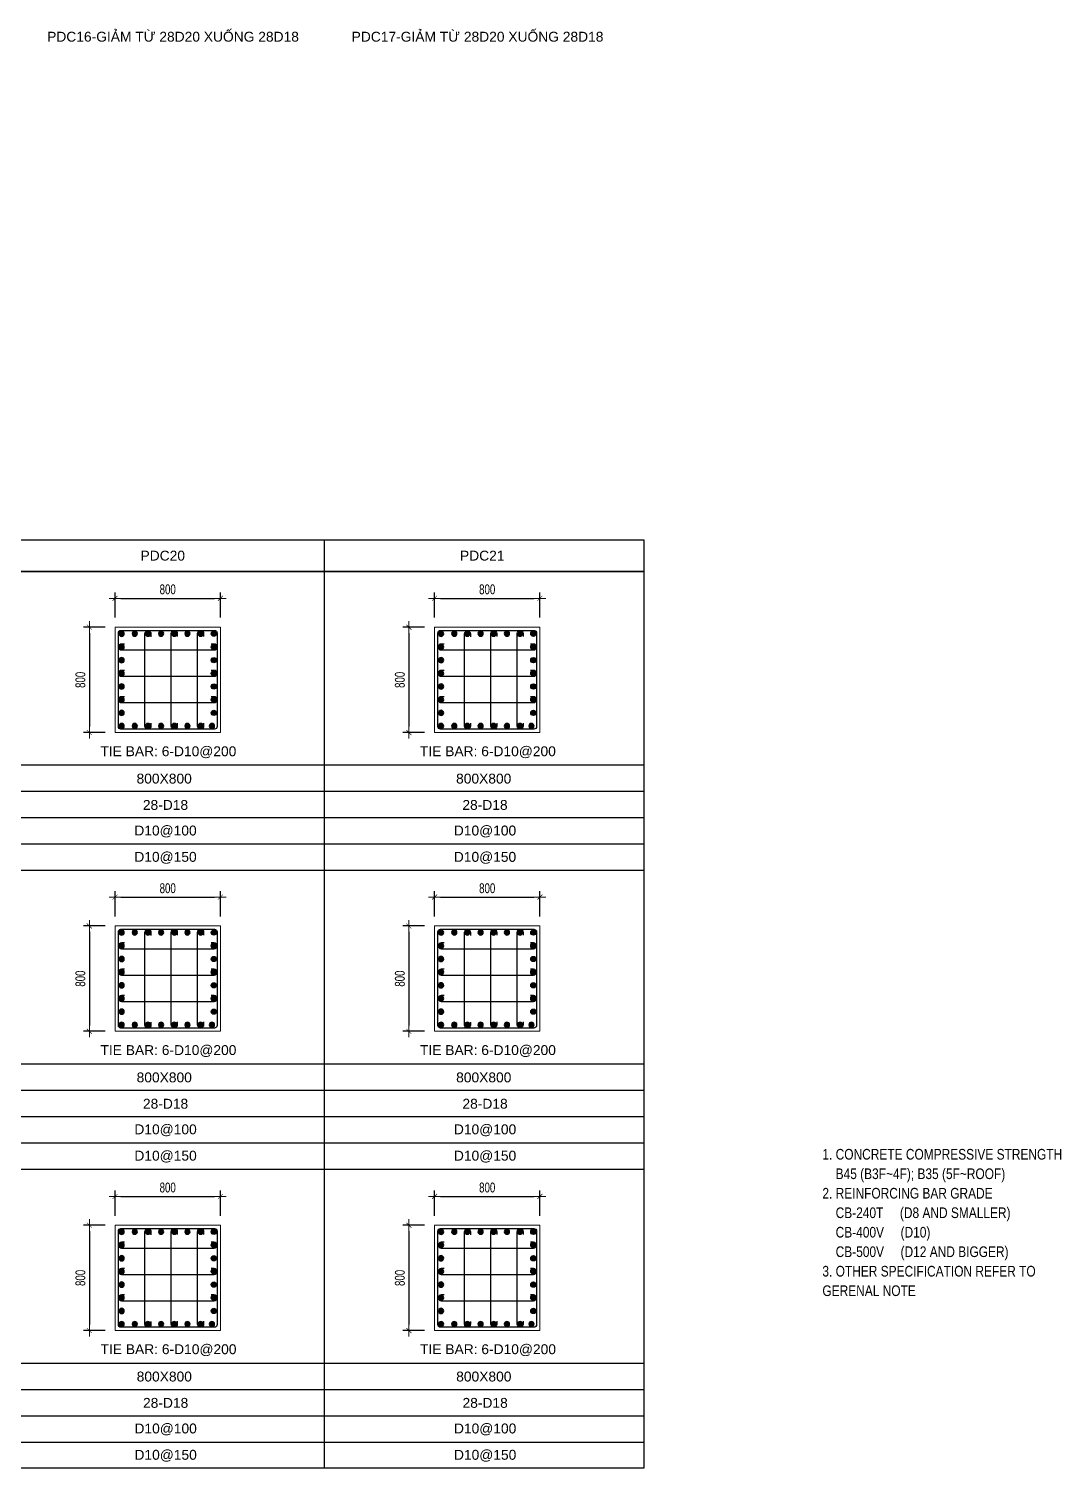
# Model space of a CAD drawing. Header units: millimetres. Extents: x 49323 to 598907, y -6102 to 181761.
# Drawn here: x 575822 to 583662, y 118623 to 129555 of the extents above; entities that cross this region are included whole.
import ezdxf
from ezdxf.enums import TextEntityAlignment as Align

# ---------------------------------------------------------------- set-up
doc = ezdxf.new("R2010")
doc.units = ezdxf.units.MM
doc.linetypes.add('CENTER2', pattern=[1.125, 0.75, -0.125, 0.125, -0.125])
doc.layers.get('Defpoints').update_dxf_attribs({"color": 151, "lineweight": 9})
for name, color, linetype in [('2', 2, 'Continuous'), ('CEN', 1, 'CENTER2'), ('STL', 3, 'Continuous'), ('TIT1', 3, 'Continuous')]:
    doc.layers.add(name, color=color, linetype=linetype)
doc.layers.add('NDC_S_CONTINUOUS', color=3, linetype='Continuous', lineweight=20)
doc.layers.add('NDC_S_DIM', color=1, linetype='Continuous', lineweight=15)
doc.styles.add('ARIAL', font='arial.ttf', dxfattribs={"width": 0.8})
doc.styles.add('NDC_ARIAL', font='arial.ttf', dxfattribs={"width": 0.85})
doc.styles.add('NDC_DIM', font='', dxfattribs={"width": 0.75})
doc.styles.get('NDC_DIM').set_extended_font_data('Dotum')
doc.dimstyles.new('NDC_dim_30', dxfattribs={"dimscale": 30, "dimtxt": 2.5, "dimasz": 1.5, "dimexe": 1.5, "dimexo": 2.5, "dimgap": 1, "dimtad": 1, "dimdec": 0, "dimzin": 0, "dimdsep": 46, "dimtxsty": 'NDC_DIM', "dimblk": 'DIMMARK', "dimcen": 0.09, "dimdle": 1.2, "dimclrd": 1, "dimclre": 1, "dimclrt": 3, "dimadec": 0, "dimazin": 0, "dimtfac": 1, "dimtdec": 0, "dimtix": 1, "dimtofl": 0, "dimtmove": 0, "dimatfit": 3, "dimfxl": 8, "dimfxlon": 1, "dimtolj": 1, "dimtzin": 0, "dimarcsym": 0})

# ---------------------------------------------------------------- blocks, each defined once
blk = doc.blocks.new('GN')
at = {"layer": 'TIT1', "insert": (0, 0), "char_height": 81, "width": 1996.3, "attachment_point": 1, "line_spacing_factor": 1.096296, "style": 'ARIAL'}
blk.add_mtext('\\A1;1. CONCRETE COMPRESSIVE STRENGTH\\P    B45 (B3F~4F); B35 (5F~ROOF)\\P2. REINFORCING BAR GRADE\\P    CB-240T     (D8 AND SMALLER)\\P    CB-400V     (D10)\\P    CB-500V     (D12 AND BIGGER)\\P3. OTHER SPECIFICATION REFER TO GERENAL NOTE ', dxfattribs=at)
blk = doc.blocks.new('8')
at = {"layer": '2'}
blk.add_hatch(color=256, dxfattribs=at).paths.add_polyline_path([(20, 0, 0.386127), (2, 20), (-2, 20, 0.386127), (-20, 0, 1)])
blk.add_circle((0, 0), 20, dxfattribs=at)
blk = doc.blocks.new('5')
at = {"layer": 'CEN', "rotation": 180}
blk.add_blockref('8', (0, 0), dxfattribs=at)
blk = doc.blocks.new('DIMMARK')
at = {"layer": 'NDC_S_DIM', "color": 1}
blk.add_line((-1.5, 0), (1, 0), dxfattribs=at)
at = {"layer": 'NDC_S_DIM', "color": 2, "const_width": 0.1}
blk.add_lwpolyline([(-0.42, -0.42), (0.42, 0.42)], dxfattribs=at)
blk = doc.blocks.new('*D748')
at = {"layer": 'Defpoints', "color": 0, "ltscale": 40, "transparency": 16777216}
for p in [(577277, 120687), (576477, 120465), (577277, 120465)]:
    blk.add_point(p, dxfattribs=at)
at = {"layer": 'NDC_S_DIM', "color": 1, "lineweight": -2, "ltscale": 40, "transparency": 16777216}
for p, q in [((576477, 120540), (576477, 120732)), ((577277, 120540), (577277, 120732)), ((576522, 120687), (577232, 120687))]:
    blk.add_line(p, q, dxfattribs=at)
at = {"layer": 'NDC_S_DIM', "color": 1, "lineweight": -2, "ltscale": 40, "transparency": 16777216, "xscale": 45, "yscale": 45, "zscale": 45, "rotation": 180}
blk.add_blockref('DIMMARK', (576477, 120687), dxfattribs=at)
at = {"layer": 'NDC_S_DIM', "color": 1, "lineweight": -2, "ltscale": 40, "transparency": 16777216, "xscale": 45, "yscale": 45, "zscale": 45}
blk.add_blockref('DIMMARK', (577277, 120687), dxfattribs=at)
at = {"layer": 'NDC_S_DIM', "color": 3, "ltscale": 40, "transparency": 16777216, "insert": (576877, 120754), "char_height": 75, "attachment_point": 5, "style": 'NDC_DIM'}
blk.add_mtext('\\A1;800', dxfattribs=at)
blk = doc.blocks.new('*D749')
at = {"layer": 'Defpoints', "color": 0, "ltscale": 40, "transparency": 16777216}
for p in [(576477, 120468), (576282, 119668), (576477, 119668)]:
    blk.add_point(p, dxfattribs=at)
at = {"layer": 'NDC_S_DIM', "color": 1, "lineweight": -2, "ltscale": 40, "transparency": 16777216}
for p, q in [((576402, 120468), (576237, 120468)), ((576282, 120423), (576282, 119713)), ((576402, 119668), (576237, 119668))]:
    blk.add_line(p, q, dxfattribs=at)
at = {"layer": 'NDC_S_DIM', "color": 1, "lineweight": -2, "ltscale": 40, "transparency": 16777216, "xscale": 45, "yscale": 45, "zscale": 45}
for p, rotation in [((576282, 120468), 90), ((576282, 119668), 270)]:
    blk.add_blockref('DIMMARK', p, dxfattribs=dict(at, rotation=rotation))
at = {"layer": 'NDC_S_DIM', "color": 3, "ltscale": 40, "transparency": 16777216, "insert": (576214, 120068), "char_height": 75, "attachment_point": 5, "rotation": 90, "style": 'NDC_DIM'}
blk.add_mtext('\\A1;800', dxfattribs=at)
blk = doc.blocks.new('*D730')
at = {"layer": 'Defpoints', "color": 0, "ltscale": 40, "transparency": 16777216}
for p in [(577277, 122960), (576477, 122738), (577277, 122738)]:
    blk.add_point(p, dxfattribs=at)
at = {"layer": 'NDC_S_DIM', "color": 1, "lineweight": -2, "ltscale": 40, "transparency": 16777216}
for p, q in [((576477, 122813), (576477, 123005)), ((577277, 122813), (577277, 123005)), ((576522, 122960), (577232, 122960))]:
    blk.add_line(p, q, dxfattribs=at)
at = {"layer": 'NDC_S_DIM', "color": 1, "lineweight": -2, "ltscale": 40, "transparency": 16777216, "xscale": 45, "yscale": 45, "zscale": 45, "rotation": 180}
blk.add_blockref('DIMMARK', (576477, 122960), dxfattribs=at)
at = {"layer": 'NDC_S_DIM', "color": 1, "lineweight": -2, "ltscale": 40, "transparency": 16777216, "xscale": 45, "yscale": 45, "zscale": 45}
blk.add_blockref('DIMMARK', (577277, 122960), dxfattribs=at)
at = {"layer": 'NDC_S_DIM', "color": 3, "ltscale": 40, "transparency": 16777216, "insert": (576877, 123027), "char_height": 75, "attachment_point": 5, "style": 'NDC_DIM'}
blk.add_mtext('\\A1;800', dxfattribs=at)
blk = doc.blocks.new('*D731')
at = {"layer": 'Defpoints', "color": 0, "ltscale": 40, "transparency": 16777216}
for p in [(576477, 122741), (576282, 121941), (576477, 121941)]:
    blk.add_point(p, dxfattribs=at)
at = {"layer": 'NDC_S_DIM', "color": 1, "lineweight": -2, "ltscale": 40, "transparency": 16777216}
for p, q in [((576402, 122741), (576237, 122741)), ((576282, 122696), (576282, 121986)), ((576402, 121941), (576237, 121941))]:
    blk.add_line(p, q, dxfattribs=at)
at = {"layer": 'NDC_S_DIM', "color": 1, "lineweight": -2, "ltscale": 40, "transparency": 16777216, "xscale": 45, "yscale": 45, "zscale": 45}
for p, rotation in [((576282, 122741), 90), ((576282, 121941), 270)]:
    blk.add_blockref('DIMMARK', p, dxfattribs=dict(at, rotation=rotation))
at = {"layer": 'NDC_S_DIM', "color": 3, "ltscale": 40, "transparency": 16777216, "insert": (576214, 122341), "char_height": 75, "attachment_point": 5, "rotation": 90, "style": 'NDC_DIM'}
blk.add_mtext('\\A1;800', dxfattribs=at)
blk = doc.blocks.new('*D732')
at = {"layer": 'Defpoints', "color": 0, "ltscale": 40, "transparency": 16777216}
for p in [(577277, 125229), (576477, 125008), (577277, 125008)]:
    blk.add_point(p, dxfattribs=at)
at = {"layer": 'NDC_S_DIM', "color": 1, "lineweight": -2, "ltscale": 40, "transparency": 16777216}
for p, q in [((576477, 125083), (576477, 125274)), ((576522, 125229), (577232, 125229)), ((577277, 125083), (577277, 125274))]:
    blk.add_line(p, q, dxfattribs=at)
at = {"layer": 'NDC_S_DIM', "color": 1, "lineweight": -2, "ltscale": 40, "transparency": 16777216, "xscale": 45, "yscale": 45, "zscale": 45, "rotation": 180}
blk.add_blockref('DIMMARK', (576477, 125229), dxfattribs=at)
at = {"layer": 'NDC_S_DIM', "color": 1, "lineweight": -2, "ltscale": 40, "transparency": 16777216, "xscale": 45, "yscale": 45, "zscale": 45}
blk.add_blockref('DIMMARK', (577277, 125229), dxfattribs=at)
at = {"layer": 'NDC_S_DIM', "color": 3, "ltscale": 40, "transparency": 16777216, "insert": (576877, 125297), "char_height": 75, "attachment_point": 5, "style": 'NDC_DIM'}
blk.add_mtext('\\A1;800', dxfattribs=at)
blk = doc.blocks.new('*D733')
at = {"layer": 'Defpoints', "color": 0, "ltscale": 40, "transparency": 16777216}
for p in [(576477, 125010), (576282, 124210), (576477, 124210)]:
    blk.add_point(p, dxfattribs=at)
at = {"layer": 'NDC_S_DIM', "color": 1, "lineweight": -2, "ltscale": 40, "transparency": 16777216}
for p, q in [((576402, 125010), (576237, 125010)), ((576282, 124965), (576282, 124255)), ((576402, 124210), (576237, 124210))]:
    blk.add_line(p, q, dxfattribs=at)
at = {"layer": 'NDC_S_DIM', "color": 1, "lineweight": -2, "ltscale": 40, "transparency": 16777216, "xscale": 45, "yscale": 45, "zscale": 45}
for p, rotation in [((576282, 125010), 90), ((576282, 124210), 270)]:
    blk.add_blockref('DIMMARK', p, dxfattribs=dict(at, rotation=rotation))
at = {"layer": 'NDC_S_DIM', "color": 3, "ltscale": 40, "transparency": 16777216, "insert": (576214, 124610), "char_height": 75, "attachment_point": 5, "rotation": 90, "style": 'NDC_DIM'}
blk.add_mtext('\\A1;800', dxfattribs=at)
blk = doc.blocks.new('*D740')
at = {"layer": 'Defpoints', "color": 0, "ltscale": 40, "transparency": 16777216}
for p in [(579703, 120687), (578903, 120465), (579703, 120465)]:
    blk.add_point(p, dxfattribs=at)
at = {"layer": 'NDC_S_DIM', "color": 1, "lineweight": -2, "ltscale": 40, "transparency": 16777216}
for p, q in [((578903, 120540), (578903, 120732)), ((579703, 120540), (579703, 120732)), ((578948, 120687), (579658, 120687))]:
    blk.add_line(p, q, dxfattribs=at)
at = {"layer": 'NDC_S_DIM', "color": 1, "lineweight": -2, "ltscale": 40, "transparency": 16777216, "xscale": 45, "yscale": 45, "zscale": 45, "rotation": 180}
blk.add_blockref('DIMMARK', (578903, 120687), dxfattribs=at)
at = {"layer": 'NDC_S_DIM', "color": 1, "lineweight": -2, "ltscale": 40, "transparency": 16777216, "xscale": 45, "yscale": 45, "zscale": 45}
blk.add_blockref('DIMMARK', (579703, 120687), dxfattribs=at)
at = {"layer": 'NDC_S_DIM', "color": 3, "ltscale": 40, "transparency": 16777216, "insert": (579303, 120754), "char_height": 75, "attachment_point": 5, "style": 'NDC_DIM'}
blk.add_mtext('\\A1;800', dxfattribs=at)
blk = doc.blocks.new('*D741')
at = {"layer": 'Defpoints', "color": 0, "ltscale": 40, "transparency": 16777216}
for p in [(578903, 120468), (578708, 119668), (578903, 119668)]:
    blk.add_point(p, dxfattribs=at)
at = {"layer": 'NDC_S_DIM', "color": 1, "lineweight": -2, "ltscale": 40, "transparency": 16777216}
for p, q in [((578828, 120468), (578663, 120468)), ((578708, 120423), (578708, 119713)), ((578828, 119668), (578663, 119668))]:
    blk.add_line(p, q, dxfattribs=at)
at = {"layer": 'NDC_S_DIM', "color": 1, "lineweight": -2, "ltscale": 40, "transparency": 16777216, "xscale": 45, "yscale": 45, "zscale": 45}
for p, rotation in [((578708, 120468), 90), ((578708, 119668), 270)]:
    blk.add_blockref('DIMMARK', p, dxfattribs=dict(at, rotation=rotation))
at = {"layer": 'NDC_S_DIM', "color": 3, "ltscale": 40, "transparency": 16777216, "insert": (578640, 120068), "char_height": 75, "attachment_point": 5, "rotation": 90, "style": 'NDC_DIM'}
blk.add_mtext('\\A1;800', dxfattribs=at)
blk = doc.blocks.new('*D742')
at = {"layer": 'Defpoints', "color": 0, "ltscale": 40, "transparency": 16777216}
for p in [(579703, 122960), (578903, 122738), (579703, 122738)]:
    blk.add_point(p, dxfattribs=at)
at = {"layer": 'NDC_S_DIM', "color": 1, "lineweight": -2, "ltscale": 40, "transparency": 16777216}
for p, q in [((578903, 122813), (578903, 123005)), ((579703, 122813), (579703, 123005)), ((578948, 122960), (579658, 122960))]:
    blk.add_line(p, q, dxfattribs=at)
at = {"layer": 'NDC_S_DIM', "color": 1, "lineweight": -2, "ltscale": 40, "transparency": 16777216, "xscale": 45, "yscale": 45, "zscale": 45, "rotation": 180}
blk.add_blockref('DIMMARK', (578903, 122960), dxfattribs=at)
at = {"layer": 'NDC_S_DIM', "color": 1, "lineweight": -2, "ltscale": 40, "transparency": 16777216, "xscale": 45, "yscale": 45, "zscale": 45}
blk.add_blockref('DIMMARK', (579703, 122960), dxfattribs=at)
at = {"layer": 'NDC_S_DIM', "color": 3, "ltscale": 40, "transparency": 16777216, "insert": (579303, 123027), "char_height": 75, "attachment_point": 5, "style": 'NDC_DIM'}
blk.add_mtext('\\A1;800', dxfattribs=at)
blk = doc.blocks.new('*D743')
at = {"layer": 'Defpoints', "color": 0, "ltscale": 40, "transparency": 16777216}
for p in [(578903, 122741), (578708, 121941), (578903, 121941)]:
    blk.add_point(p, dxfattribs=at)
at = {"layer": 'NDC_S_DIM', "color": 1, "lineweight": -2, "ltscale": 40, "transparency": 16777216}
for p, q in [((578828, 122741), (578663, 122741)), ((578708, 122696), (578708, 121986)), ((578828, 121941), (578663, 121941))]:
    blk.add_line(p, q, dxfattribs=at)
at = {"layer": 'NDC_S_DIM', "color": 1, "lineweight": -2, "ltscale": 40, "transparency": 16777216, "xscale": 45, "yscale": 45, "zscale": 45}
for p, rotation in [((578708, 122741), 90), ((578708, 121941), 270)]:
    blk.add_blockref('DIMMARK', p, dxfattribs=dict(at, rotation=rotation))
at = {"layer": 'NDC_S_DIM', "color": 3, "ltscale": 40, "transparency": 16777216, "insert": (578640, 122341), "char_height": 75, "attachment_point": 5, "rotation": 90, "style": 'NDC_DIM'}
blk.add_mtext('\\A1;800', dxfattribs=at)
blk = doc.blocks.new('*D746')
at = {"layer": 'Defpoints', "color": 0, "ltscale": 40, "transparency": 16777216}
for p in [(579703, 125229), (578903, 125008), (579703, 125008)]:
    blk.add_point(p, dxfattribs=at)
at = {"layer": 'NDC_S_DIM', "color": 1, "lineweight": -2, "ltscale": 40, "transparency": 16777216}
for p, q in [((578903, 125083), (578903, 125274)), ((578948, 125229), (579658, 125229)), ((579703, 125083), (579703, 125274))]:
    blk.add_line(p, q, dxfattribs=at)
at = {"layer": 'NDC_S_DIM', "color": 1, "lineweight": -2, "ltscale": 40, "transparency": 16777216, "xscale": 45, "yscale": 45, "zscale": 45, "rotation": 180}
blk.add_blockref('DIMMARK', (578903, 125229), dxfattribs=at)
at = {"layer": 'NDC_S_DIM', "color": 1, "lineweight": -2, "ltscale": 40, "transparency": 16777216, "xscale": 45, "yscale": 45, "zscale": 45}
blk.add_blockref('DIMMARK', (579703, 125229), dxfattribs=at)
at = {"layer": 'NDC_S_DIM', "color": 3, "ltscale": 40, "transparency": 16777216, "insert": (579303, 125297), "char_height": 75, "attachment_point": 5, "style": 'NDC_DIM'}
blk.add_mtext('\\A1;800', dxfattribs=at)
blk = doc.blocks.new('*D747')
at = {"layer": 'Defpoints', "color": 0, "ltscale": 40, "transparency": 16777216}
for p in [(578903, 125010), (578708, 124210), (578903, 124210)]:
    blk.add_point(p, dxfattribs=at)
at = {"layer": 'NDC_S_DIM', "color": 1, "lineweight": -2, "ltscale": 40, "transparency": 16777216}
for p, q in [((578828, 125010), (578663, 125010)), ((578708, 124965), (578708, 124255)), ((578828, 124210), (578663, 124210))]:
    blk.add_line(p, q, dxfattribs=at)
at = {"layer": 'NDC_S_DIM', "color": 1, "lineweight": -2, "ltscale": 40, "transparency": 16777216, "xscale": 45, "yscale": 45, "zscale": 45}
for p, rotation in [((578708, 125010), 90), ((578708, 124210), 270)]:
    blk.add_blockref('DIMMARK', p, dxfattribs=dict(at, rotation=rotation))
at = {"layer": 'NDC_S_DIM', "color": 3, "ltscale": 40, "transparency": 16777216, "insert": (578640, 124610), "char_height": 75, "attachment_point": 5, "rotation": 90, "style": 'NDC_DIM'}
blk.add_mtext('\\A1;800', dxfattribs=at)

msp = doc.modelspace()

# ---------------------------------------------------------------- linework, layer by layer
at = {"layer": '2', "lineweight": -2, "ltscale": 1000}
for points in [[(577252.1, 124965.3), (577252.1, 124255.3, -0.4142136), (577232.1, 124235.3), (576522.1, 124235.3, -0.4142136), (576502.1, 124255.3), (576502.1, 124965.3, -0.4142136), (576522.1, 124985.3), (577232.1, 124985.3, -0.4142136)], [(579678.2, 124965.3), (579678.2, 124255.3, -0.4142136), (579658.2, 124235.3), (578948.2, 124235.3, -0.4142136), (578928.2, 124255.3), (578928.2, 124965.3, -0.4142136), (578948.2, 124985.3), (579658.2, 124985.3, -0.4142136)], [(577252.1, 122695.8), (577252.1, 121985.8, -0.4142136), (577232.1, 121965.8), (576522.1, 121965.8, -0.4142136), (576502.1, 121985.8), (576502.1, 122695.8, -0.4142136), (576522.1, 122715.8), (577232.1, 122715.8, -0.4142136)], [(579678.2, 122695.8), (579678.2, 121985.8, -0.4142136), (579658.2, 121965.8), (578948.2, 121965.8, -0.4142136), (578928.2, 121985.8), (578928.2, 122695.8, -0.4142136), (578948.2, 122715.8), (579658.2, 122715.8, -0.4142136)], [(577252.1, 120423), (577252.1, 119713, -0.4142136), (577232.1, 119693), (576522.1, 119693, -0.4142136), (576502.1, 119713), (576502.1, 120423, -0.4142136), (576522.1, 120443), (577232.1, 120443, -0.4142136)], [(579678.2, 120423), (579678.2, 119713, -0.4142136), (579658.2, 119693), (578948.2, 119693, -0.4142136), (578928.2, 119713), (578928.2, 120423, -0.4142136), (578948.2, 120443), (579658.2, 120443, -0.4142136)]]:
    msp.add_lwpolyline(points, format="xyb", close=True, dxfattribs=at)
at = {"layer": '2'}
for points in [[(576749.4, 124279.9), (576749.4, 124257.8, -1), (576704.3, 124257.8), (576704.3, 124959.8, -1), (576749.4, 124959.8), (576749.4, 124937.6)], [(576949.4, 124281.4), (576949.4, 124259.2, -1), (576904.3, 124259.2), (576904.3, 124961.2, -1), (576949.4, 124961.2), (576949.4, 124939.1)], [(577149.4, 124281.4), (577149.4, 124259.2, -1), (577104.3, 124259.2), (577104.3, 124961.2, -1), (577149.4, 124961.2), (577149.4, 124939.1)], [(579175.5, 124279.9), (579175.5, 124257.8, -1), (579130.4, 124257.8), (579130.4, 124959.8, -1), (579175.5, 124959.8), (579175.5, 124937.6)], [(579375.5, 124281.4), (579375.5, 124259.2, -1), (579330.4, 124259.2), (579330.4, 124961.2, -1), (579375.5, 124961.2), (579375.5, 124939.1)], [(579575.5, 124281.4), (579575.5, 124259.2, -1), (579530.4, 124259.2), (579530.4, 124961.2, -1), (579575.5, 124961.2), (579575.5, 124939.1)], [(576549, 124881.8), (576526.9, 124881.8, 1), (576526.9, 124836.8), (577228.9, 124836.8, 1), (577228.9, 124881.8), (577206.8, 124881.8)], [(578975.1, 124881.8), (578953, 124881.8, 1), (578953, 124836.8), (579655, 124836.8, 1), (579655, 124881.8), (579632.9, 124881.8)], [(576549, 124681.8), (576526.9, 124681.8, 1), (576526.9, 124636.8), (577228.9, 124636.8, 1), (577228.9, 124681.8), (577206.8, 124681.8)], [(578975.1, 124681.8), (578953, 124681.8, 1), (578953, 124636.8), (579655, 124636.8, 1), (579655, 124681.8), (579632.9, 124681.8)], [(576549, 124481.8), (576526.9, 124481.8, 1), (576526.9, 124436.8), (577228.9, 124436.8, 1), (577228.9, 124481.8), (577206.8, 124481.8)], [(578975.1, 124481.8), (578953, 124481.8, 1), (578953, 124436.8), (579655, 124436.8, 1), (579655, 124481.8), (579632.9, 124481.8)], [(576749.4, 122010.5), (576749.4, 121988.3, -1), (576704.3, 121988.3), (576704.3, 122690.3, -1), (576749.4, 122690.3), (576749.4, 122668.2)], [(576949.4, 122011.9), (576949.4, 121989.8, -1), (576904.3, 121989.8), (576904.3, 122691.8, -1), (576949.4, 122691.8), (576949.4, 122669.7)], [(577149.4, 122011.9), (577149.4, 121989.8, -1), (577104.3, 121989.8), (577104.3, 122691.8, -1), (577149.4, 122691.8), (577149.4, 122669.7)], [(579175.5, 122010.5), (579175.5, 121988.3, -1), (579130.4, 121988.3), (579130.4, 122690.3, -1), (579175.5, 122690.3), (579175.5, 122668.2)], [(579375.5, 122011.9), (579375.5, 121989.8, -1), (579330.4, 121989.8), (579330.4, 122691.8, -1), (579375.5, 122691.8), (579375.5, 122669.7)], [(579575.5, 122011.9), (579575.5, 121989.8, -1), (579530.4, 121989.8), (579530.4, 122691.8, -1), (579575.5, 122691.8), (579575.5, 122669.7)], [(576549, 122612.4), (576526.9, 122612.4, 1), (576526.9, 122567.3), (577228.9, 122567.3, 1), (577228.9, 122612.4), (577206.8, 122612.4)], [(578975.1, 122612.4), (578953, 122612.4, 1), (578953, 122567.3), (579655, 122567.3, 1), (579655, 122612.4), (579632.9, 122612.4)], [(576549, 122412.4), (576526.9, 122412.4, 1), (576526.9, 122367.3), (577228.9, 122367.3, 1), (577228.9, 122412.4), (577206.8, 122412.4)], [(578975.1, 122412.4), (578953, 122412.4, 1), (578953, 122367.3), (579655, 122367.3, 1), (579655, 122412.4), (579632.9, 122412.4)], [(576549, 122212.4), (576526.9, 122212.4, 1), (576526.9, 122167.3), (577228.9, 122167.3, 1), (577228.9, 122212.4), (577206.8, 122212.4)], [(578975.1, 122212.4), (578953, 122212.4, 1), (578953, 122167.3), (579655, 122167.3, 1), (579655, 122212.4), (579632.9, 122212.4)], [(576749.4, 119737.6), (576749.4, 119715.4, -1), (576704.3, 119715.4), (576704.3, 120417.5, -1), (576749.4, 120417.5), (576749.4, 120395.3)], [(576949.4, 119739.1), (576949.4, 119716.9, -1), (576904.3, 119716.9), (576904.3, 120418.9, -1), (576949.4, 120418.9), (576949.4, 120396.8)], [(577149.4, 119739.1), (577149.4, 119716.9, -1), (577104.3, 119716.9), (577104.3, 120418.9, -1), (577149.4, 120418.9), (577149.4, 120396.8)], [(579175.5, 119737.6), (579175.5, 119715.4, -1), (579130.4, 119715.4), (579130.4, 120417.5, -1), (579175.5, 120417.5), (579175.5, 120395.3)], [(579375.5, 119739.1), (579375.5, 119716.9, -1), (579330.4, 119716.9), (579330.4, 120418.9, -1), (579375.5, 120418.9), (579375.5, 120396.8)], [(579575.5, 119739.1), (579575.5, 119716.9, -1), (579530.4, 119716.9), (579530.4, 120418.9, -1), (579575.5, 120418.9), (579575.5, 120396.8)], [(576549, 120339.5), (576526.9, 120339.5, 1), (576526.9, 120294.5), (577228.9, 120294.5, 1), (577228.9, 120339.5), (577206.8, 120339.5)], [(578975.1, 120339.5), (578953, 120339.5, 1), (578953, 120294.5), (579655, 120294.5, 1), (579655, 120339.5), (579632.9, 120339.5)], [(576549, 120139.5), (576526.9, 120139.5, 1), (576526.9, 120094.5), (577228.9, 120094.5, 1), (577228.9, 120139.5), (577206.8, 120139.5)], [(578975.1, 120139.5), (578953, 120139.5, 1), (578953, 120094.5), (579655, 120094.5, 1), (579655, 120139.5), (579632.9, 120139.5)], [(576549, 119939.5), (576526.9, 119939.5, 1), (576526.9, 119894.5), (577228.9, 119894.5, 1), (577228.9, 119939.5), (577206.8, 119939.5)], [(578975.1, 119939.5), (578953, 119939.5, 1), (578953, 119894.5), (579655, 119894.5, 1), (579655, 119939.5), (579632.9, 119939.5)]]:
    msp.add_lwpolyline(points, format="xyb", dxfattribs=at)
at = {"layer": 'NDC_S_CONTINUOUS', "ltscale": 70}
for points in [[(577277.1, 125010.3), (577277.1, 124210.3), (576477.1, 124210.3), (576477.1, 125010.3), (577277.1, 125010.3)], [(579703.2, 125010.3), (579703.2, 124210.3), (578903.2, 124210.3), (578903.2, 125010.3), (579703.2, 125010.3)], [(577277.1, 122740.8), (577277.1, 121940.8), (576477.1, 121940.8), (576477.1, 122740.8), (577277.1, 122740.8)], [(579703.2, 122740.8), (579703.2, 121940.8), (578903.2, 121940.8), (578903.2, 122740.8), (579703.2, 122740.8)], [(577277.1, 120468), (577277.1, 119668), (576477.1, 119668), (576477.1, 120468), (577277.1, 120468)], [(579703.2, 120468), (579703.2, 119668), (578903.2, 119668), (578903.2, 120468), (579703.2, 120468)]]:
    msp.add_lwpolyline(points, dxfattribs=at)
at = {"layer": 'TIT1', "color": 2}
msp.add_line((568875.8, 125673.4), (580491.9, 125673.4), dxfattribs=at)
at = {"layer": 'TIT1'}
for p, q in [((578065.8, 125673.4), (578065.8, 118622.6)), ((580491.9, 125673.4), (580491.9, 118622.6)), ((580491.9, 125433.4), (568874.1, 125433.4)), ((568875.8, 125433.4), (580491.9, 125433.4)), ((580491.9, 123161.4), (568874.6, 123161.4)), ((580491.9, 120892), (568875.2, 120892)), ((580491.9, 118622.6), (568875.2, 118622.6))]:
    msp.add_line(p, q, dxfattribs=at)
at = {"layer": 'TIT1', "color": 8}
for p, q in [((580491.9, 123961.4), (569502.5, 123961.4)), ((580491.9, 123761.4), (569502.5, 123761.4)), ((580491.9, 123561.4), (569502.5, 123561.4)), ((580491.9, 123361.4), (569931.7, 123361.4)), ((580491.9, 121692), (569503, 121692)), ((580491.9, 121492), (569503, 121492)), ((580491.9, 121292), (569503, 121292)), ((580491.9, 121092), (569932.3, 121092)), ((580491.9, 119419.1), (569503.6, 119419.1)), ((580491.9, 119219.1), (569503.6, 119219.1)), ((580491.9, 119019.1), (569503.6, 119019.1)), ((580491.9, 118819.1), (569932.8, 118819.1))]:
    msp.add_line(p, q, dxfattribs=at)

# ---------------------------------------------------------------- block references
at = {"layer": 'NDC_S_DIM'}
msp.add_blockref('GN', (581848.3, 121047.5), dxfattribs=at)
at = {"layer": 'STL', "xscale": -1}
for p in [(576526.9, 124960.3), (578953, 124960.3), (576526.9, 124859.3), (578953, 124859.3), (576526.9, 124759.3), (578953, 124759.3), (576526.9, 124659.3), (578953, 124659.3), (576526.9, 124559.3), (578953, 124559.3), (576526.9, 124459.3), (578953, 124459.3), (576526.9, 124359.3), (578953, 124359.3), (576526.9, 124259.3), (578953, 124259.3), (576526.9, 122690.8), (578953, 122690.8), (576526.9, 122589.9), (578953, 122589.9), (576526.9, 122489.9), (578953, 122489.9), (576526.9, 122389.9), (578953, 122389.9), (576526.9, 122289.9), (578953, 122289.9), (576526.9, 122189.9), (578953, 122189.9), (576526.9, 122089.9), (576526.9, 121989.9), (578953, 122089.9), (578953, 121989.9), (576526.9, 120418), (578953, 120418), (576526.9, 120317), (578953, 120317), (576526.9, 120217), (578953, 120217), (576526.9, 120117), (576526.9, 120017), (578953, 120117), (578953, 120017), (576526.9, 119917), (578953, 119917), (576526.9, 119817), (578953, 119817), (576526.9, 119717), (578953, 119717)]:
    msp.add_blockref('5', p, dxfattribs=at)
at = {"layer": 'STL', "xscale": -1, "rotation": 270}
for p in [(576626.9, 124961.2), (576726.9, 124961.2), (576826.9, 124961.2), (576926.9, 124961.2), (577026.9, 124961.2), (577126.9, 124961.2), (579053, 124961.2), (579153, 124961.2), (579253, 124961.2), (579353, 124961.2), (579453, 124961.2), (579553, 124961.2), (576526.9, 124259.3), (576626.9, 124259.3), (576726.9, 124259.3), (576826.9, 124259.3), (576926.9, 124259.3), (577026.9, 124259.3), (577126.9, 124259.3), (577212.8, 124259.3), (578953, 124259.3), (579053, 124259.3), (579153, 124259.3), (579253, 124259.3), (579353, 124259.3), (579453, 124259.3), (579553, 124259.3), (579638.9, 124259.3), (576626.9, 122691.8), (576726.9, 122691.8), (576826.9, 122691.8), (576926.9, 122691.8), (577026.9, 122691.8), (577126.9, 122691.8), (579053, 122691.8), (579153, 122691.8), (579253, 122691.8), (579353, 122691.8), (579453, 122691.8), (579553, 122691.8), (576526.9, 121989.9), (576626.9, 121989.9), (576726.9, 121989.9), (576826.9, 121989.9), (576926.9, 121989.9), (577026.9, 121989.9), (577126.9, 121989.9), (577212.8, 121989.9), (578953, 121989.9), (579053, 121989.9), (579153, 121989.9), (579253, 121989.9), (579353, 121989.9), (579453, 121989.9), (579553, 121989.9), (579638.9, 121989.9), (576626.9, 120418.9), (576726.9, 120418.9), (576826.9, 120418.9), (576926.9, 120418.9), (577026.9, 120418.9), (577126.9, 120418.9), (579053, 120418.9), (579153, 120418.9), (579253, 120418.9), (579353, 120418.9), (579453, 120418.9), (579553, 120418.9), (576526.9, 119717), (576626.9, 119717), (576726.9, 119717), (576826.9, 119717), (576926.9, 119717), (577026.9, 119717), (577126.9, 119717), (577212.8, 119717), (578953, 119717), (579053, 119717), (579153, 119717), (579253, 119717), (579353, 119717), (579453, 119717), (579553, 119717), (579638.9, 119717)]:
    msp.add_blockref('5', p, dxfattribs=at)
at = {"layer": 'STL'}
for p in [(577227.3, 124960.3), (579653.4, 124960.3), (577227.3, 124859.3), (579653.4, 124859.3), (577227.3, 124759.3), (579653.4, 124759.3), (577227.3, 124659.3), (579653.4, 124659.3), (577227.3, 124559.3), (579653.4, 124559.3), (577227.3, 124459.3), (579653.4, 124459.3), (577227.3, 124359.3), (579653.4, 124359.3), (577227.3, 122690.8), (579653.4, 122690.8), (577227.3, 122589.9), (579653.4, 122589.9), (577227.3, 122489.9), (579653.4, 122489.9), (577227.3, 122389.9), (579653.4, 122389.9), (577227.3, 122289.9), (579653.4, 122289.9), (577227.3, 122189.9), (579653.4, 122189.9), (577227.3, 122089.9), (579653.4, 122089.9), (577227.3, 120418), (579653.4, 120418), (577227.3, 120317), (579653.4, 120317), (577227.3, 120217), (579653.4, 120217), (577227.3, 120117), (577227.3, 120017), (579653.4, 120117), (579653.4, 120017), (577227.3, 119917), (579653.4, 119917), (577227.3, 119817), (579653.4, 119817)]:
    msp.add_blockref('5', p, dxfattribs=at)

# ---------------------------------------------------------------- texts
at = {"layer": 'TIT1', "color": 2, "style": 'NDC_ARIAL'}
for s, p in [('PDC16-GIẢM TỪ 28D20 XUỐNG 28D18 ', (576931.9, 129505.3)), ('PDC17-GIẢM TỪ 28D20 XUỐNG 28D18 ', (579244.2, 129505.3)), ('PDC20', (576839.4, 125553.4)), ('PDC21', (579265.5, 125553.4))]:
    msp.add_text(s, height=75, dxfattribs=at).set_placement(p, align=Align.MIDDLE)
at = {"layer": 'TIT1', "style": 'NDC_ARIAL'}
for s, p in [('TIE BAR: 6-D10@200', (576882, 124062)), ('TIE BAR: 6-D10@200', (579308.1, 124062)), ('800X800', (576850.2, 123860.1)), ('800X800', (579276.3, 123860.1)), ('28-D18', (576860.2, 123660.1)), ('28-D18', (579286.3, 123660.1)), ('D10@100', (576860.2, 123460.1)), ('D10@100', (579286.3, 123460.1)), ('D10@150', (576860.2, 123260.1)), ('D10@150', (579286.3, 123260.1)), ('TIE BAR: 6-D10@200', (576882.5, 121792.6)), ('TIE BAR: 6-D10@200', (579308.6, 121792.6)), ('800X800', (576850.7, 121590.7)), ('800X800', (579276.8, 121590.7)), ('28-D18', (576860.7, 121390.7)), ('28-D18', (579286.8, 121390.7)), ('D10@100', (576860.7, 121190.7)), ('D10@100', (579286.8, 121190.7)), ('D10@150', (576860.7, 120990.7)), ('D10@150', (579286.8, 120990.7)), ('TIE BAR: 6-D10@200', (576883, 119520.8)), ('TIE BAR: 6-D10@200', (579309.1, 119520.8)), ('800X800', (576851.2, 119318.9)), ('800X800', (579277.3, 119318.9)), ('28-D18', (576861.3, 119118.9)), ('28-D18', (579287.4, 119118.9)), ('D10@100', (576861.3, 118918.9)), ('D10@100', (579287.4, 118918.9)), ('D10@150', (576861.3, 118718.9)), ('D10@150', (579287.4, 118718.9))]:
    msp.add_text(s, height=75, dxfattribs=at).set_placement(p, align=Align.MIDDLE)

# ---------------------------------------------------------------- dimensions: what is measured, and where the dimension line sits
at = {"layer": 'NDC_S_DIM', "ltscale": 40}
for base, p1, p2, picture, middle in [((577277.1, 125229.1), (576477.1, 125007.7), (577277.1, 125007.7), '*D732', (576877.1, 125296.6)), ((579703.2, 125229.1), (578903.2, 125007.7), (579703.2, 125007.7), '*D746', (579303.2, 125296.6)), ((577277.1, 122959.6), (576477.1, 122738.3), (577277.1, 122738.3), '*D730', (576877.1, 123027.2)), ((579703.2, 122959.6), (578903.2, 122738.3), (579703.2, 122738.3), '*D742', (579303.2, 123027.2)), ((577277.1, 120686.8), (576477.1, 120465.4), (577277.1, 120465.4), '*D748', (576877.1, 120754.3)), ((579703.2, 120686.8), (578903.2, 120465.4), (579703.2, 120465.4), '*D740', (579303.2, 120754.3))]:
    dim = msp.add_linear_dim(base=base, p1=p1, p2=p2, dimstyle='NDC_dim_30', dxfattribs=at)
    dim.commit()
    dim.dimension.update_dxf_attribs({"geometry": picture, "text_midpoint": middle})
for base, p1, p2, picture, middle in [((576281.7, 124210.3), (576477.1, 125010.3), (576477.1, 124210.3), '*D733', (576214.2, 124610.3)), ((578707.8, 124210.3), (578903.2, 125010.3), (578903.2, 124210.3), '*D747', (578640.3, 124610.3)), ((576281.7, 121940.8), (576477.1, 122740.8), (576477.1, 121940.8), '*D731', (576214.2, 122340.8)), ((578707.8, 121940.8), (578903.2, 122740.8), (578903.2, 121940.8), '*D743', (578640.3, 122340.8)), ((576281.7, 119668), (576477.1, 120468), (576477.1, 119668), '*D749', (576214.2, 120068)), ((578707.8, 119668), (578903.2, 120468), (578903.2, 119668), '*D741', (578640.3, 120068))]:
    dim = msp.add_linear_dim(base=base, p1=p1, p2=p2, angle=90, dimstyle='NDC_dim_30', dxfattribs=at)
    dim.commit()
    dim.dimension.update_dxf_attribs({"geometry": picture, "text_midpoint": middle})

doc.saveas('drawing.dxf')
